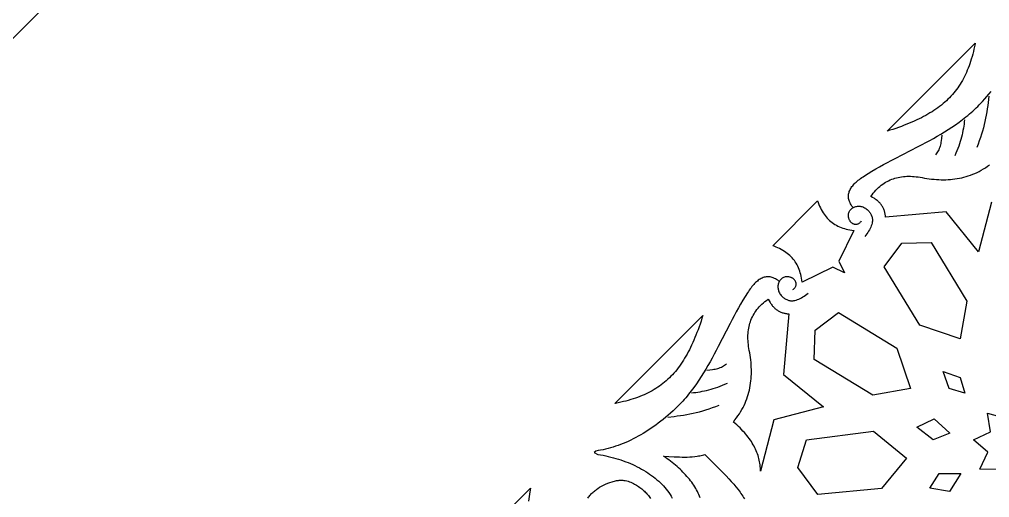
# Model space of a CAD drawing. Extents: x -332 to 348, y -263 to 352.
# Drawn here: x -272.3 to -187.2, y 220.3 to 262.3 of the extents above; entities that cross this region are included whole.
import ezdxf

# ---------------------------------------------------------------- set-up
doc = ezdxf.new("R2010")
doc.units = 0
doc.layers.add('LAYER_1', color=18, linetype='CONTINUOUS')
doc.layers.add('LAYER_2', color=174, linetype='CONTINUOUS')

msp = doc.modelspace()

# ---------------------------------------------------------------- linework, layer by layer
at = {"layer": 'LAYER_1'}
for points in [[(-331.5, 202), (-331.5, -263), (348.5, -263), (348.5, 352), (-181.5, 352)], [(-188.459, 260.152), (-188.507, 259.917), (-188.557, 259.688), (-188.61, 259.463), (-188.666, 259.243), (-188.724, 259.028), (-188.786, 258.817), (-188.85, 258.61), (-188.917, 258.408), (-188.988, 258.21), (-189.061, 258.016), (-189.137, 257.826), (-189.217, 257.641), (-189.3, 257.459), (-189.387, 257.281), (-189.476, 257.107), (-189.569, 256.937), (-189.666, 256.77), (-189.766, 256.607), (-189.87, 256.448), (-189.977, 256.292), (-190.088, 256.139), (-190.203, 255.989), (-190.322, 255.843), (-190.444, 255.7), (-190.571, 255.56), (-190.701, 255.423), (-190.835, 255.288), (-190.974, 255.157), (-191.116, 255.028), (-191.263, 254.902), (-191.414, 254.779), (-191.57, 254.658), (-191.729, 254.539), (-191.893, 254.423), (-192.062, 254.309), (-192.235, 254.198), (-192.413, 254.088), (-192.595, 253.981), (-192.782, 253.875), (-192.974, 253.772), (-193.17, 253.67), (-193.372, 253.57), (-193.578, 253.472), (-193.789, 253.375), (-194.006, 253.28), (-194.227, 253.186), (-194.454, 253.094), (-194.685, 253.003), (-194.922, 252.913), (-195.164, 252.824), (-195.412, 252.736), (-195.665, 252.65), (-195.923, 252.564), (-196.159, 252.489), (-188.451, 260.196)], [(-202.235, 246.23), (-202.17, 246.064), (-202.102, 245.906), (-202.03, 245.753), (-201.955, 245.607), (-201.876, 245.466), (-201.793, 245.332), (-201.707, 245.203), (-201.616, 245.08), (-201.522, 244.964), (-201.424, 244.853), (-201.322, 244.747), (-201.216, 244.647), (-201.105, 244.553), (-200.991, 244.464), (-200.872, 244.381), (-200.749, 244.303), (-200.622, 244.23), (-200.491, 244.162), (-200.355, 244.1), (-200.215, 244.042), (-200.07, 243.99), (-199.921, 243.943), (-199.767, 243.9), (-199.609, 243.862), (-199.446, 243.829), (-199.278, 243.801), (-199.105, 243.778), (-200.395, 241.08), (-199.898, 240.052), (-200.926, 240.549), (-203.624, 239.259), (-203.647, 239.432), (-203.676, 239.599), (-203.709, 239.762), (-203.746, 239.921), (-203.789, 240.075), (-203.836, 240.224), (-203.889, 240.369), (-203.946, 240.509), (-204.008, 240.645), (-204.076, 240.776), (-204.149, 240.903), (-204.227, 241.026), (-204.31, 241.145), (-204.399, 241.259), (-204.493, 241.369), (-204.593, 241.476), (-204.699, 241.578), (-204.81, 241.676), (-204.927, 241.77), (-205.049, 241.861), (-205.178, 241.947), (-205.312, 242.03), (-205.453, 242.109), (-205.599, 242.184), (-205.752, 242.256), (-205.911, 242.324), (-206.076, 242.388), (-206.211, 242.436), (-202.283, 246.365)], [(-189.177, 237.576), (-189.774, 234.265), (-193.3, 235.47), (-196.427, 240.588), (-194.892, 242.651), (-192.309, 242.729)], [(-206.529, 237.609), (-206.445, 237.467), (-206.402, 237.4), (-206.357, 237.335), (-206.311, 237.272), (-206.264, 237.212), (-206.216, 237.154), (-206.167, 237.099), (-206.116, 237.046), (-206.064, 236.995), (-206.011, 236.946), (-205.957, 236.9), (-205.902, 236.856), (-205.845, 236.815), (-205.788, 236.776), (-205.729, 236.739), (-205.669, 236.705), (-205.608, 236.673), (-205.546, 236.643), (-205.482, 236.615), (-205.417, 236.59), (-205.352, 236.568), (-205.284, 236.547), (-205.216, 236.529), (-205.147, 236.514), (-205.076, 236.5), (-205.004, 236.489), (-204.932, 236.481), (-204.857, 236.474), (-204.782, 236.47), (-205.255, 231.153), (-201.762, 228.303), (-206.111, 227.183), (-207.28, 222.668), (-207.283, 222.807), (-207.29, 222.945), (-207.301, 223.083), (-207.316, 223.22), (-207.336, 223.358), (-207.359, 223.495), (-207.387, 223.632), (-207.419, 223.769), (-207.456, 223.905), (-207.498, 224.041), (-207.543, 224.178), (-207.594, 224.313), (-207.649, 224.449), (-207.709, 224.584), (-207.773, 224.72), (-207.843, 224.855), (-207.917, 224.989), (-207.997, 225.124), (-208.081, 225.258), (-208.17, 225.392), (-208.265, 225.526), (-208.365, 225.659), (-208.47, 225.792), (-208.58, 225.925), (-208.696, 226.058), (-208.817, 226.19), (-208.943, 226.322), (-209.075, 226.454), (-209.213, 226.586), (-209.356, 226.717), (-209.505, 226.848), (-209.66, 226.979), (-209.517, 227.157), (-209.381, 227.336), (-209.253, 227.517), (-209.132, 227.699), (-209.019, 227.883), (-208.912, 228.068), (-208.812, 228.254), (-208.719, 228.441), (-208.633, 228.63), (-208.554, 228.819), (-208.481, 229.01), (-208.414, 229.202), (-208.354, 229.396), (-208.3, 229.59), (-208.252, 229.786), (-208.21, 229.983), (-208.174, 230.18), (-208.144, 230.379), (-208.119, 230.579), (-208.1, 230.78), (-208.086, 230.982), (-208.078, 231.185), (-208.075, 231.388), (-208.076, 231.593), (-208.083, 231.799), (-208.095, 232.005), (-208.111, 232.213), (-208.132, 232.421), (-208.158, 232.63), (-208.188, 232.84), (-208.222, 233.05), (-208.26, 233.262), (-208.292, 233.435), (-208.318, 233.607), (-208.34, 233.776), (-208.357, 233.942), (-208.369, 234.107), (-208.377, 234.27), (-208.379, 234.43), (-208.376, 234.589), (-208.369, 234.745), (-208.356, 234.899), (-208.337, 235.051), (-208.314, 235.201), (-208.285, 235.349), (-208.25, 235.495), (-208.21, 235.638), (-208.165, 235.78), (-208.113, 235.919), (-208.056, 236.056), (-207.993, 236.191), (-207.924, 236.324), (-207.849, 236.455), (-207.768, 236.584), (-207.681, 236.711), (-207.588, 236.836), (-207.488, 236.959), (-207.382, 237.079), (-207.269, 237.198), (-207.15, 237.314), (-207.025, 237.429), (-206.892, 237.541), (-206.753, 237.651), (-206.607, 237.759)], [(-195.316, 233.454), (-194.112, 229.927), (-197.422, 229.331), (-202.575, 232.462), (-202.497, 235.045), (-200.435, 236.58)], [(-212.411, 236.077), (-212.496, 235.819), (-212.583, 235.566), (-212.67, 235.318), (-212.759, 235.076), (-212.849, 234.839), (-212.94, 234.607), (-213.032, 234.381), (-213.126, 234.159), (-213.221, 233.943), (-213.318, 233.732), (-213.416, 233.526), (-213.516, 233.324), (-213.618, 233.128), (-213.721, 232.936), (-213.827, 232.749), (-213.934, 232.566), (-214.044, 232.389), (-214.156, 232.216), (-214.269, 232.047), (-214.386, 231.883), (-214.504, 231.723), (-214.625, 231.568), (-214.748, 231.417), (-214.874, 231.27), (-215.003, 231.127), (-215.135, 230.989), (-215.269, 230.855), (-215.406, 230.724), (-215.546, 230.598), (-215.689, 230.475), (-215.836, 230.357), (-215.985, 230.242), (-216.138, 230.131), (-216.294, 230.024), (-216.454, 229.92), (-216.617, 229.82), (-216.783, 229.723), (-216.953, 229.63), (-217.127, 229.54), (-217.305, 229.454), (-217.487, 229.371), (-217.673, 229.291), (-217.862, 229.215), (-218.056, 229.141), (-218.254, 229.071), (-218.456, 229.004), (-218.663, 228.939), (-218.874, 228.878), (-219.089, 228.82), (-219.309, 228.764), (-219.534, 228.711), (-219.764, 228.661), (-219.998, 228.613), (-220.042, 228.605), (-212.335, 236.312)], [(-189.755, 230.893), (-189.36, 229.514), (-190.739, 229.908), (-191.254, 231.407)], [(-183.982, 227.35), (-182.421, 227.882), (-182.559, 226.233), (-181.005, 225.632), (-182.173, 224.475), (-181.353, 223.021), (-183.003, 222.897), (-183.301, 221.272), (-184.662, 222.238), (-185.938, 221.201), (-186.374, 222.807), (-188.031, 222.844), (-187.336, 224.337), (-188.599, 225.43), (-187.1, 226.112), (-187.377, 227.75), (-185.775, 227.302), (-184.937, 228.719)], [(-190.675, 226.009), (-192.124, 225.403), (-193.566, 226.519), (-192.053, 227.271)], [(-194.477, 223.803), (-196.671, 221.161), (-202.248, 220.621), (-204.01, 222.979), (-203.253, 225.405), (-197.356, 226.177)], [(-190.708, 220.882), (-192.425, 221.182), (-191.614, 222.459), (-189.713, 222.473)]]:
    msp.add_lwpolyline(points, close=True, dxfattribs=at)
for points in [[(-187.029, 246.265), (-188.149, 241.916), (-190.999, 245.409), (-196.317, 244.936), (-196.321, 245.011), (-196.327, 245.085), (-196.336, 245.158), (-196.347, 245.23), (-196.36, 245.301), (-196.376, 245.37), (-196.394, 245.438), (-196.414, 245.505), (-196.437, 245.571), (-196.462, 245.636), (-196.489, 245.699), (-196.519, 245.762), (-196.551, 245.823), (-196.585, 245.883), (-196.622, 245.942), (-196.661, 245.999), (-196.703, 246.056), (-196.746, 246.111), (-196.793, 246.165), (-196.841, 246.218), (-196.892, 246.27), (-196.945, 246.32), (-197.001, 246.37), (-197.058, 246.418), (-197.119, 246.465), (-197.181, 246.511), (-197.246, 246.555), (-197.313, 246.599), (-197.455, 246.682), (-197.606, 246.761), (-197.497, 246.907), (-197.387, 247.046), (-197.275, 247.178), (-197.16, 247.304), (-197.044, 247.423), (-196.925, 247.536), (-196.805, 247.642), (-196.682, 247.741), (-196.557, 247.835), (-196.431, 247.922), (-196.302, 248.003), (-196.171, 248.078), (-196.038, 248.147), (-195.902, 248.21), (-195.765, 248.267), (-195.626, 248.318), (-195.484, 248.364), (-195.341, 248.404), (-195.195, 248.439), (-195.047, 248.468), (-194.897, 248.491), (-194.745, 248.509), (-194.591, 248.522), (-194.435, 248.53), (-194.277, 248.533), (-194.116, 248.53), (-193.953, 248.523), (-193.789, 248.511), (-193.622, 248.494), (-193.453, 248.472), (-193.282, 248.445), (-193.108, 248.414), (-192.897, 248.376), (-192.686, 248.341), (-192.476, 248.311), (-192.267, 248.286), (-192.059, 248.265), (-191.851, 248.249), (-191.645, 248.237), (-191.439, 248.23), (-191.235, 248.228), (-191.031, 248.232), (-190.828, 248.24), (-190.626, 248.254), (-190.425, 248.273), (-190.225, 248.298), (-190.027, 248.328), (-189.829, 248.364), (-189.632, 248.406), (-189.437, 248.454), (-189.242, 248.508), (-189.049, 248.568), (-188.857, 248.635), (-188.666, 248.708), (-188.476, 248.787), (-188.287, 248.873), (-188.1, 248.966), (-187.914, 249.066), (-187.729, 249.172), (-187.545, 249.286), (-187.363, 249.407), (-187.182, 249.535)], [(-212.571, 220.33), (-212.624, 220.47), (-212.681, 220.608), (-212.744, 220.746), (-212.812, 220.884), (-212.884, 221.02), (-212.961, 221.156), (-213.042, 221.292), (-213.128, 221.426), (-213.218, 221.56), (-213.312, 221.692), (-213.41, 221.824), (-213.512, 221.955), (-213.619, 222.084), (-213.729, 222.213), (-213.843, 222.34), (-213.96, 222.466), (-214.081, 222.591), (-214.206, 222.715), (-214.334, 222.837), (-214.465, 222.958), (-214.599, 223.078), (-214.736, 223.196), (-214.877, 223.313), (-215.02, 223.428), (-215.166, 223.541), (-215.314, 223.653), (-215.465, 223.763), (-215.619, 223.871), (-215.775, 223.978), (-215.306, 223.957), (-214.844, 223.933), (-214.388, 223.914), (-214.162, 223.908), (-213.937, 223.906), (-213.712, 223.909), (-213.488, 223.917), (-213.265, 223.932), (-213.043, 223.954), (-212.82, 223.985), (-212.709, 224.004), (-212.597, 224.025), (-212.486, 224.048), (-212.375, 224.075), (-212.264, 224.104), (-212.152, 224.136), (-211.038, 223.017), (-210.78, 222.754), (-210.53, 222.497), (-210.29, 222.245), (-210.06, 221.998), (-209.84, 221.756), (-209.631, 221.517), (-209.433, 221.282), (-209.247, 221.05), (-209.073, 220.821), (-208.991, 220.707), (-208.912, 220.593), (-208.837, 220.48), (-208.765, 220.367), (-208.696, 220.255)], [(-222.432, 220.312), (-222.374, 220.386), (-222.314, 220.459), (-222.253, 220.53), (-222.19, 220.6), (-222.125, 220.667), (-222.059, 220.733), (-221.991, 220.797), (-221.922, 220.86), (-221.851, 220.921), (-221.778, 220.98), (-221.704, 221.037), (-221.628, 221.093), (-221.55, 221.148), (-221.39, 221.251), (-221.223, 221.349), (-221.05, 221.44), (-220.869, 221.525), (-220.682, 221.604), (-220.488, 221.677), (-220.287, 221.744), (-220.192, 221.772), (-220.098, 221.797), (-220.007, 221.818), (-219.918, 221.835), (-219.831, 221.849), (-219.746, 221.859), (-219.663, 221.867), (-219.582, 221.871), (-219.503, 221.872), (-219.427, 221.871), (-219.352, 221.867), (-219.279, 221.861), (-219.208, 221.852), (-219.138, 221.841), (-219.005, 221.813), (-218.878, 221.778), (-218.758, 221.738), (-218.644, 221.692), (-218.536, 221.643), (-218.433, 221.591), (-218.336, 221.538), (-218.156, 221.431), (-218.06, 221.371), (-217.966, 221.309), (-217.875, 221.246), (-217.787, 221.181), (-217.701, 221.114), (-217.618, 221.046), (-217.537, 220.977), (-217.459, 220.906), (-217.383, 220.833), (-217.31, 220.759), (-217.239, 220.683), (-217.171, 220.606), (-217.106, 220.528), (-217.042, 220.448), (-216.981, 220.367), (-216.923, 220.284)], [(-231.534, 217.113), (-227.46, 221.187), (-227.514, 220.841), (-227.572, 220.442), (-227.623, 220.04)]]:
    msp.add_lwpolyline(points, dxfattribs=at)
at = {"layer": 'LAYER_2'}
for points in [[(-199.183, 245.823), (-199.256, 245.923), (-199.32, 246.022), (-199.377, 246.12), (-199.426, 246.216), (-199.468, 246.312), (-199.502, 246.406), (-199.528, 246.499), (-199.547, 246.591), (-199.559, 246.682), (-199.564, 246.772), (-199.562, 246.861), (-199.553, 246.949), (-199.538, 247.037), (-199.516, 247.123), (-199.488, 247.209), (-199.453, 247.293), (-199.413, 247.378), (-199.366, 247.461), (-199.314, 247.543), (-199.256, 247.625), (-199.192, 247.707), (-199.123, 247.787), (-199.049, 247.867), (-198.97, 247.947), (-198.885, 248.026), (-198.796, 248.105), (-198.702, 248.183), (-198.604, 248.26), (-198.5, 248.338), (-198.393, 248.415), (-198.281, 248.491), (-198.166, 248.568), (-197.834, 248.779), (-197.5, 248.983), (-197.164, 249.182), (-196.828, 249.375), (-196.49, 249.563), (-196.151, 249.748), (-195.812, 249.928), (-195.472, 250.106), (-194.792, 250.455), (-194.114, 250.8), (-193.438, 251.145), (-193.103, 251.32), (-192.768, 251.497), (-192.436, 251.676), (-192.105, 251.858), (-191.776, 252.044), (-191.45, 252.235), (-191.127, 252.431), (-190.806, 252.633), (-190.488, 252.84), (-190.174, 253.055), (-189.864, 253.278), (-189.71, 253.392), (-189.557, 253.508), (-189.405, 253.627), (-189.254, 253.747), (-189.105, 253.871), (-188.956, 253.996), (-188.808, 254.124), (-188.662, 254.255), (-188.517, 254.388), (-188.373, 254.524), (-188.23, 254.663), (-188.089, 254.805), (-187.949, 254.95), (-187.81, 255.098), (-187.614, 255.313), (-187.424, 255.529), (-187.239, 255.745), (-187.06, 255.962)], [(-187.246, 255.559), (-187.315, 255.009), (-187.353, 254.734), (-187.394, 254.457), (-187.438, 254.18), (-187.487, 253.903), (-187.54, 253.624), (-187.598, 253.345), (-187.662, 253.064), (-187.732, 252.783), (-187.809, 252.5), (-187.893, 252.216), (-187.984, 251.93), (-188.084, 251.643), (-188.193, 251.354), (-188.312, 251.063)], [(-189.378, 253.49), (-189.4, 253.304), (-189.424, 253.117), (-189.452, 252.928), (-189.482, 252.739), (-189.517, 252.548), (-189.555, 252.357), (-189.597, 252.163), (-189.645, 251.968), (-189.697, 251.772), (-189.754, 251.573), (-189.817, 251.373), (-189.886, 251.17), (-189.962, 250.965), (-190.044, 250.758), (-190.133, 250.549), (-190.23, 250.337)], [(-191.364, 252.131), (-191.392, 251.887), (-191.426, 251.646), (-191.447, 251.527), (-191.47, 251.411), (-191.496, 251.297), (-191.525, 251.185), (-191.559, 251.075), (-191.596, 250.969), (-191.639, 250.866), (-191.686, 250.766), (-191.739, 250.671), (-191.798, 250.579), (-191.864, 250.492), (-191.936, 250.409)], [(-198.441, 244.587), (-198.481, 244.538), (-198.523, 244.494), (-198.564, 244.455), (-198.606, 244.421), (-198.648, 244.391), (-198.691, 244.366), (-198.734, 244.346), (-198.776, 244.329), (-198.819, 244.317), (-198.861, 244.309), (-198.903, 244.305), (-198.944, 244.304), (-198.985, 244.307), (-199.026, 244.313), (-199.066, 244.323), (-199.105, 244.336), (-199.143, 244.352), (-199.18, 244.371), (-199.216, 244.392), (-199.25, 244.417), (-199.284, 244.444), (-199.316, 244.473), (-199.346, 244.504), (-199.375, 244.538), (-199.402, 244.573), (-199.428, 244.61), (-199.451, 244.649), (-199.473, 244.69), (-199.492, 244.732), (-199.509, 244.775), (-199.524, 244.819), (-199.537, 244.865), (-199.554, 244.95), (-199.563, 245.033), (-199.565, 245.113), (-199.56, 245.19), (-199.548, 245.264), (-199.529, 245.335), (-199.504, 245.402), (-199.473, 245.465), (-199.437, 245.525), (-199.396, 245.581), (-199.349, 245.633), (-199.299, 245.681), (-199.244, 245.724), (-199.185, 245.763), (-199.123, 245.798), (-199.058, 245.828), (-198.99, 245.853), (-198.919, 245.874), (-198.847, 245.889), (-198.772, 245.899), (-198.697, 245.904), (-198.62, 245.903), (-198.542, 245.897), (-198.464, 245.885), (-198.386, 245.867), (-198.308, 245.843), (-198.23, 245.813), (-198.154, 245.777), (-198.079, 245.734), (-198.005, 245.685), (-197.934, 245.629), (-197.865, 245.566), (-197.811, 245.512), (-197.76, 245.455), (-197.713, 245.395), (-197.668, 245.333), (-197.627, 245.27), (-197.591, 245.204), (-197.558, 245.137), (-197.53, 245.068), (-197.511, 245.015), (-197.496, 244.962), (-197.483, 244.908), (-197.474, 244.854), (-197.467, 244.799), (-197.462, 244.744), (-197.461, 244.689), (-197.462, 244.634), (-197.466, 244.579), (-197.472, 244.523), (-197.481, 244.467), (-197.492, 244.411), (-197.521, 244.298), (-197.559, 244.184), (-197.606, 244.069), (-197.661, 243.954), (-197.724, 243.838), (-197.794, 243.722), (-197.871, 243.605), (-197.955, 243.488), (-198.044, 243.371), (-198.14, 243.253)], [(-205.669, 239.336), (-205.769, 239.409), (-205.868, 239.474), (-205.966, 239.531), (-206.063, 239.58), (-206.158, 239.622), (-206.252, 239.655), (-206.345, 239.682), (-206.437, 239.701), (-206.528, 239.713), (-206.618, 239.718), (-206.707, 239.716), (-206.796, 239.707), (-206.883, 239.692), (-206.969, 239.67), (-207.055, 239.642), (-207.14, 239.607), (-207.224, 239.567), (-207.307, 239.52), (-207.39, 239.468), (-207.472, 239.41), (-207.553, 239.346), (-207.633, 239.277), (-207.714, 239.203), (-207.793, 239.124), (-207.872, 239.039), (-207.951, 238.95), (-208.029, 238.856), (-208.107, 238.757), (-208.184, 238.654), (-208.261, 238.547), (-208.338, 238.435), (-208.414, 238.319), (-208.625, 237.987), (-208.83, 237.653), (-209.028, 237.318), (-209.221, 236.981), (-209.41, 236.643), (-209.594, 236.305), (-209.775, 235.965), (-209.952, 235.626), (-210.301, 234.946), (-210.646, 234.268), (-210.992, 233.592), (-211.166, 233.256), (-211.343, 232.922), (-211.522, 232.589), (-211.704, 232.259), (-211.891, 231.93), (-212.081, 231.604), (-212.277, 231.28), (-212.479, 230.96), (-212.687, 230.642), (-212.901, 230.328), (-213.124, 230.017), (-213.238, 229.864), (-213.354, 229.711), (-213.473, 229.559), (-213.594, 229.408), (-213.717, 229.258), (-213.842, 229.11), (-213.971, 228.962), (-214.101, 228.816), (-214.235, 228.671), (-214.371, 228.527), (-214.51, 228.384), (-214.651, 228.242), (-214.796, 228.102), (-214.944, 227.963), (-215.159, 227.768), (-215.375, 227.577), (-215.591, 227.393), (-215.808, 227.213), (-216.026, 227.04), (-216.244, 226.872), (-216.462, 226.709), (-216.681, 226.552), (-216.901, 226.401), (-217.12, 226.254), (-217.34, 226.114), (-217.56, 225.979), (-217.781, 225.849), (-218.001, 225.725), (-218.222, 225.606), (-218.443, 225.493), (-218.663, 225.385), (-218.884, 225.282), (-219.105, 225.185), (-219.326, 225.093), (-219.546, 225.007), (-219.767, 224.925), (-219.987, 224.85), (-220.207, 224.779), (-220.426, 224.714), (-220.646, 224.654), (-220.865, 224.6), (-221.083, 224.55), (-221.301, 224.506), (-221.519, 224.468), (-221.736, 224.434), (-221.864, 224.291), (-221.543, 224.142), (-221.312, 224.103), (-221.082, 224.06), (-220.853, 224.013), (-220.627, 223.962), (-220.402, 223.907), (-220.179, 223.848), (-219.959, 223.786), (-219.74, 223.719), (-219.524, 223.649), (-219.311, 223.575), (-219.101, 223.498), (-218.893, 223.417), (-218.688, 223.332), (-218.487, 223.243), (-218.288, 223.152), (-218.093, 223.056), (-217.902, 222.957), (-217.714, 222.855), (-217.53, 222.749), (-217.35, 222.64), (-217.174, 222.528), (-217.002, 222.412), (-216.834, 222.293), (-216.671, 222.171), (-216.512, 222.046), (-216.358, 221.918), (-216.209, 221.786), (-216.065, 221.652), (-215.926, 221.514), (-215.793, 221.374), (-215.664, 221.23), (-215.542, 221.084), (-215.424, 220.935), (-215.313, 220.783), (-215.208, 220.628), (-215.108, 220.471), (-215.015, 220.31)], [(-204.433, 238.595), (-204.384, 238.635), (-204.34, 238.676), (-204.301, 238.718), (-204.267, 238.76), (-204.237, 238.802), (-204.212, 238.845), (-204.192, 238.887), (-204.176, 238.93), (-204.163, 238.972), (-204.155, 239.015), (-204.151, 239.057), (-204.15, 239.098), (-204.153, 239.139), (-204.16, 239.18), (-204.169, 239.22), (-204.182, 239.258), (-204.198, 239.297), (-204.217, 239.334), (-204.239, 239.369), (-204.263, 239.404), (-204.29, 239.438), (-204.319, 239.47), (-204.35, 239.5), (-204.384, 239.529), (-204.419, 239.556), (-204.456, 239.582), (-204.495, 239.605), (-204.536, 239.627), (-204.578, 239.646), (-204.621, 239.663), (-204.666, 239.678), (-204.711, 239.691), (-204.797, 239.708), (-204.88, 239.717), (-204.96, 239.719), (-205.037, 239.714), (-205.11, 239.701), (-205.181, 239.683), (-205.248, 239.658), (-205.311, 239.627), (-205.371, 239.591), (-205.427, 239.549), (-205.479, 239.503), (-205.527, 239.452), (-205.57, 239.398), (-205.61, 239.339), (-205.644, 239.277), (-205.674, 239.212), (-205.7, 239.144), (-205.72, 239.073), (-205.735, 239), (-205.745, 238.926), (-205.75, 238.85), (-205.749, 238.773), (-205.743, 238.696), (-205.731, 238.618), (-205.713, 238.539), (-205.689, 238.462), (-205.659, 238.384), (-205.623, 238.308), (-205.58, 238.233), (-205.531, 238.159), (-205.475, 238.088), (-205.413, 238.018), (-205.358, 237.965), (-205.301, 237.914), (-205.241, 237.866), (-205.18, 237.822), (-205.116, 237.781), (-205.05, 237.744), (-204.983, 237.712), (-204.915, 237.683), (-204.861, 237.665), (-204.808, 237.65), (-204.754, 237.637), (-204.7, 237.627), (-204.645, 237.62), (-204.591, 237.616), (-204.536, 237.615), (-204.48, 237.616), (-204.425, 237.619), (-204.369, 237.626), (-204.313, 237.634), (-204.257, 237.645), (-204.144, 237.675), (-204.03, 237.713), (-203.915, 237.76), (-203.8, 237.815), (-203.684, 237.878), (-203.568, 237.948), (-203.451, 238.025), (-203.334, 238.109), (-203.217, 238.198), (-203.1, 238.293)], [(-211.978, 231.518), (-211.733, 231.546), (-211.492, 231.58), (-211.374, 231.6), (-211.257, 231.623), (-211.143, 231.649), (-211.031, 231.679), (-210.922, 231.712), (-210.815, 231.75), (-210.712, 231.792), (-210.613, 231.84), (-210.517, 231.893), (-210.425, 231.952), (-210.338, 232.018), (-210.255, 232.09)], [(-213.336, 229.531), (-213.15, 229.553), (-212.963, 229.578), (-212.775, 229.605), (-212.585, 229.636), (-212.395, 229.67), (-212.203, 229.709), (-212.009, 229.751), (-211.814, 229.798), (-211.618, 229.85), (-211.419, 229.908), (-211.219, 229.971), (-211.016, 230.04), (-210.811, 230.116), (-210.604, 230.198), (-210.395, 230.287), (-210.183, 230.384)], [(-215.405, 227.4), (-214.855, 227.469), (-214.58, 227.507), (-214.304, 227.547), (-214.027, 227.592), (-213.749, 227.64), (-213.471, 227.693), (-213.191, 227.752), (-212.911, 227.816), (-212.629, 227.886), (-212.346, 227.962), (-212.062, 228.046), (-211.776, 228.138), (-211.489, 228.238), (-211.2, 228.347), (-210.909, 228.465)]]:
    msp.add_lwpolyline(points, dxfattribs=at)

doc.saveas('drawing.dxf')
